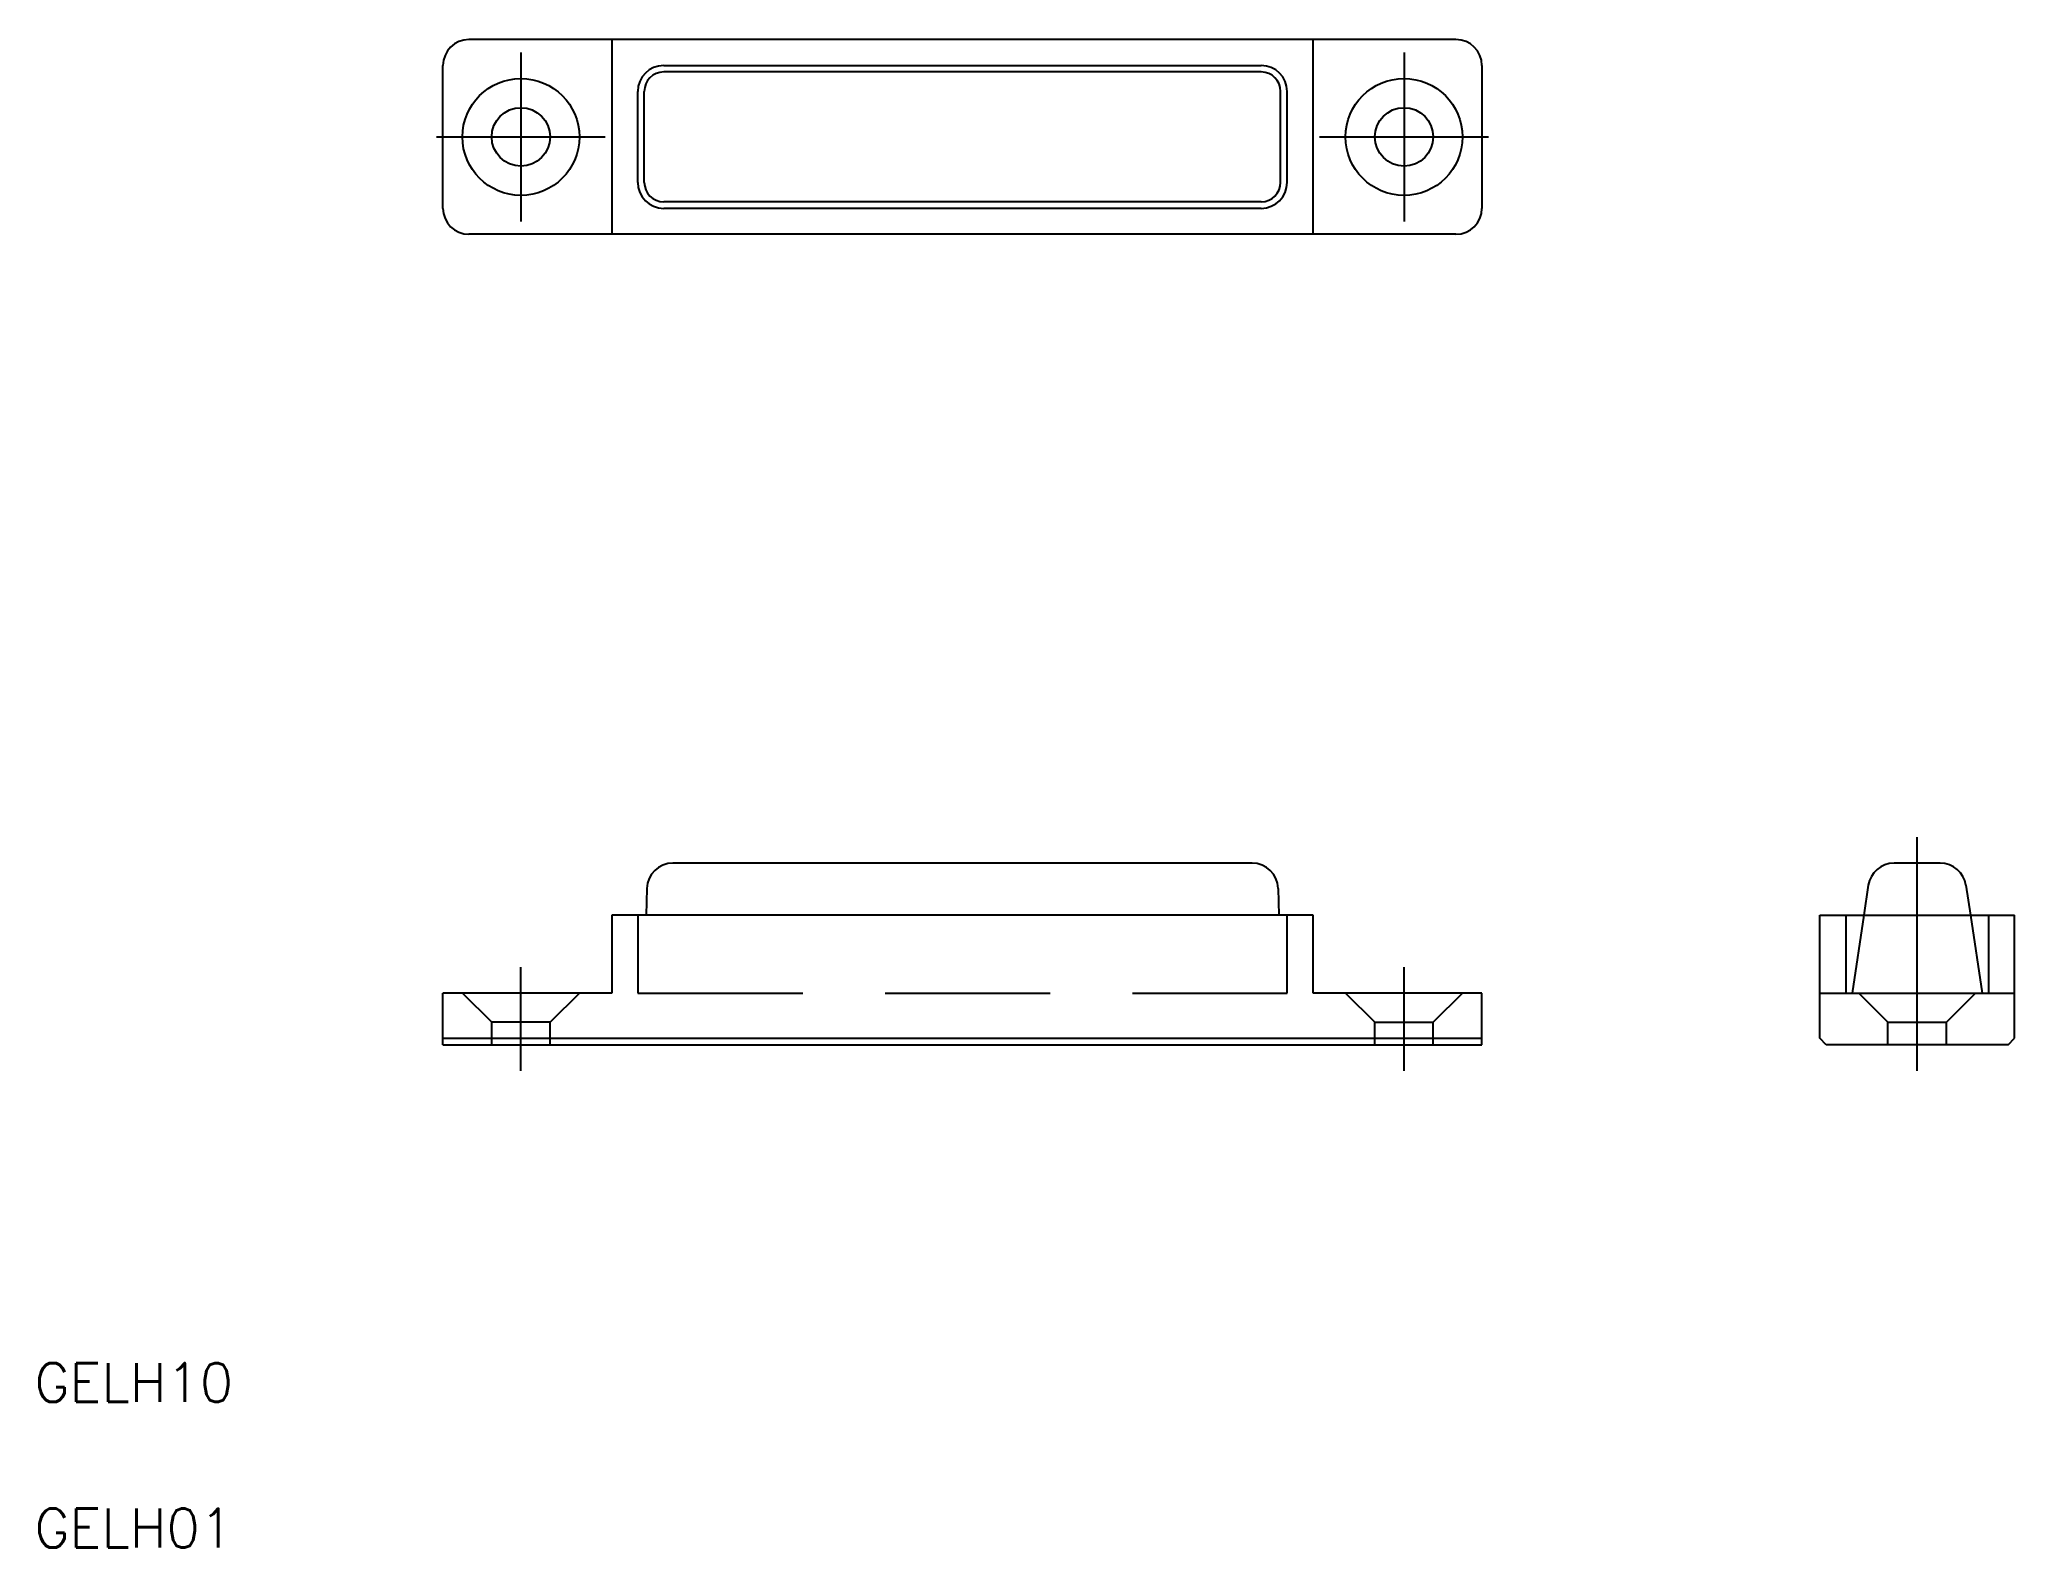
# Model space of a CAD drawing. Extents: x -31 to 121, y -39 to 77.
import ezdxf

# ---------------------------------------------------------------- set-up
doc = ezdxf.new("R2010")
doc.units = 0
doc.linetypes.add('CENTER', pattern=[50.8, 31.75, -6.35, 6.35, -6.35])
doc.linetypes.add('DASHED', pattern=[19.05, 12.7, -6.35])
doc.layers.get('0').update_dxf_attribs({"linetype": 'CONTINUOUS'})
doc.layers.add('CENTER', color=1, linetype='CENTER')
doc.styles.get("Standard").update_dxf_attribs({"font": 'txt.shx', "height": 3, "bigfont": 'bigfont.shx'})

# ---------------------------------------------------------------- blocks, each defined once
blk = doc.blocks.new('*U2')
at = {"color": 7, "linetype": 'CONTINUOUS'}
blk.add_text('GELH10', height=3, dxfattribs=at).set_placement((-31.45, -27.49))
blk = doc.blocks.new('*U3')
at = {"color": 7, "linetype": 'CONTINUOUS'}
blk.add_text('GELH01', height=3, dxfattribs=at).set_placement((-31.45, -38.7))

msp = doc.modelspace()

# ---------------------------------------------------------------- linework, layer by layer
at = {"color": 7, "linetype": 'CONTINUOUS'}
for p, q in [((78, 77.42), (2, 77.42)), ((13, 77.42), (13, 62.42)), ((67, 62.42), (67, 77.42)), ((0, 64.42), (0, 75.42)), ((17, 75.42), (63, 75.42)), ((63, 74.92), (17, 74.92)), ((80, 75.42), (80, 64.42)), ((15, 66.42), (15, 73.42)), ((15.5, 66.42), (15.5, 73.42)), ((64.5, 66.42), (64.5, 73.42)), ((65, 66.42), (65, 73.42)), ((63, 64.92), (17, 64.92)), ((63, 64.42), (17, 64.42)), ((78, 62.42), (2, 62.42)), ((62.3, 14), (17.7, 14)), ((115.29, 14), (111.73, 14)), ((109.75, 12.3), (109.41, 10)), ((117.26, 12.3), (117.61, 10)), ((15.7, 12.05), (15.65, 10)), ((64.3, 12.05), (64.35, 10)), ((67, 10), (13, 10)), ((13, 10), (13, 4)), ((67, 4), (67, 10)), ((106.01, 10), (121.01, 10)), ((106.01, 0.51), (106.01, 10)), ((121.01, 0.51), (121.01, 10)), ((13, 4), (0, 4)), ((0, 0), (0, 4)), ((80, 4), (67, 4)), ((80, 0), (80, 4)), ((106.01, 4), (121.01, 4)), ((0, 0.51), (80, 0.51)), ((0, 0), (80, 0)), ((106.51, 0), (106.01, 0.51)), ((120.51, 0), (106.51, 0)), ((120.51, 0.01), (121.01, 0.51))]:
    msp.add_line(p, q, dxfattribs=at)
at = {"color": 3, "linetype": 'DASHED'}
for p, q in [((15, 10), (15, 4)), ((65, 4), (65, 10)), ((108.01, 10), (108.01, 4)), ((109.41, 10), (108.51, 4)), ((117.61, 10), (118.51, 4)), ((119.01, 10), (119.01, 4)), ((1.5, 4), (3.75, 1.75)), ((10.5, 4), (8.25, 1.75)), ((15, 4), (65, 4)), ((69.5, 4), (71.75, 1.75)), ((78.5, 4), (76.25, 1.75)), ((109.01, 4), (111.26, 1.75)), ((118.01, 4), (115.76, 1.75)), ((8.25, 1.75), (3.75, 1.75)), ((3.75, 0), (3.75, 1.75)), ((8.25, 0), (8.25, 1.75)), ((71.75, 0), (71.75, 1.75)), ((71.75, 1.75), (76.25, 1.75)), ((76.25, 0), (76.25, 1.75)), ((111.26, -0.01), (111.26, 1.75)), ((111.26, 1.75), (115.76, 1.75)), ((115.76, 0), (115.76, 1.75))]:
    msp.add_line(p, q, dxfattribs=at)
at = {"color": 7, "linetype": 'CONTINUOUS'}
for centre, radius in [((6, 69.92), 4.5), ((74, 69.92), 4.5), ((6, 69.92), 2.25), ((74, 69.92), 2.25)]:
    msp.add_circle(centre, radius, dxfattribs=at)
for centre, radius, start, end in [((2, 75.42), 2, 90, 180), ((78, 75.42), 2, 0, 90), ((17, 73.42), 2, 90, 180), ((17, 73.42), 1.5, 90, 180), ((63, 73.42), 2, 0, 90), ((63, 73.42), 1.5, 0, 90), ((17, 66.42), 2, 180, 270), ((17, 66.42), 1.5, 180, 270), ((63, 66.42), 1.5, 270, 0), ((63, 66.42), 2, 270, 0), ((2, 64.42), 2, 180, 270), ((78, 64.42), 2, 270, 0), ((17.7, 12), 2, 90, 178.5679), ((62.3, 12), 2, 1.4321, 90), ((111.73, 12), 2, 90, 171.4692), ((115.29, 12), 2, 8.5308, 90)]:
    msp.add_arc(centre, radius, start, end, dxfattribs=at)
at = {"layer": 'CENTER', "color": 1, "linetype": 'CENTER'}
for p, q in [((6, 76.42), (6, 63.42)), ((74, 76.42), (74, 63.42)), ((-0.5, 69.92), (12.5, 69.92)), ((67.5, 69.92), (80.5, 69.92)), ((113.51, -1.99), (113.51, 16)), ((6, -2), (6, 6)), ((74, -2), (74, 6))]:
    msp.add_line(p, q, dxfattribs=at)

# ---------------------------------------------------------------- block references
at = {"color": 7, "linetype": 'CONTINUOUS'}
for name in ['*U2', '*U3']:
    msp.add_blockref(name, (0, 0), dxfattribs=at)

doc.saveas('drawing.dxf')
